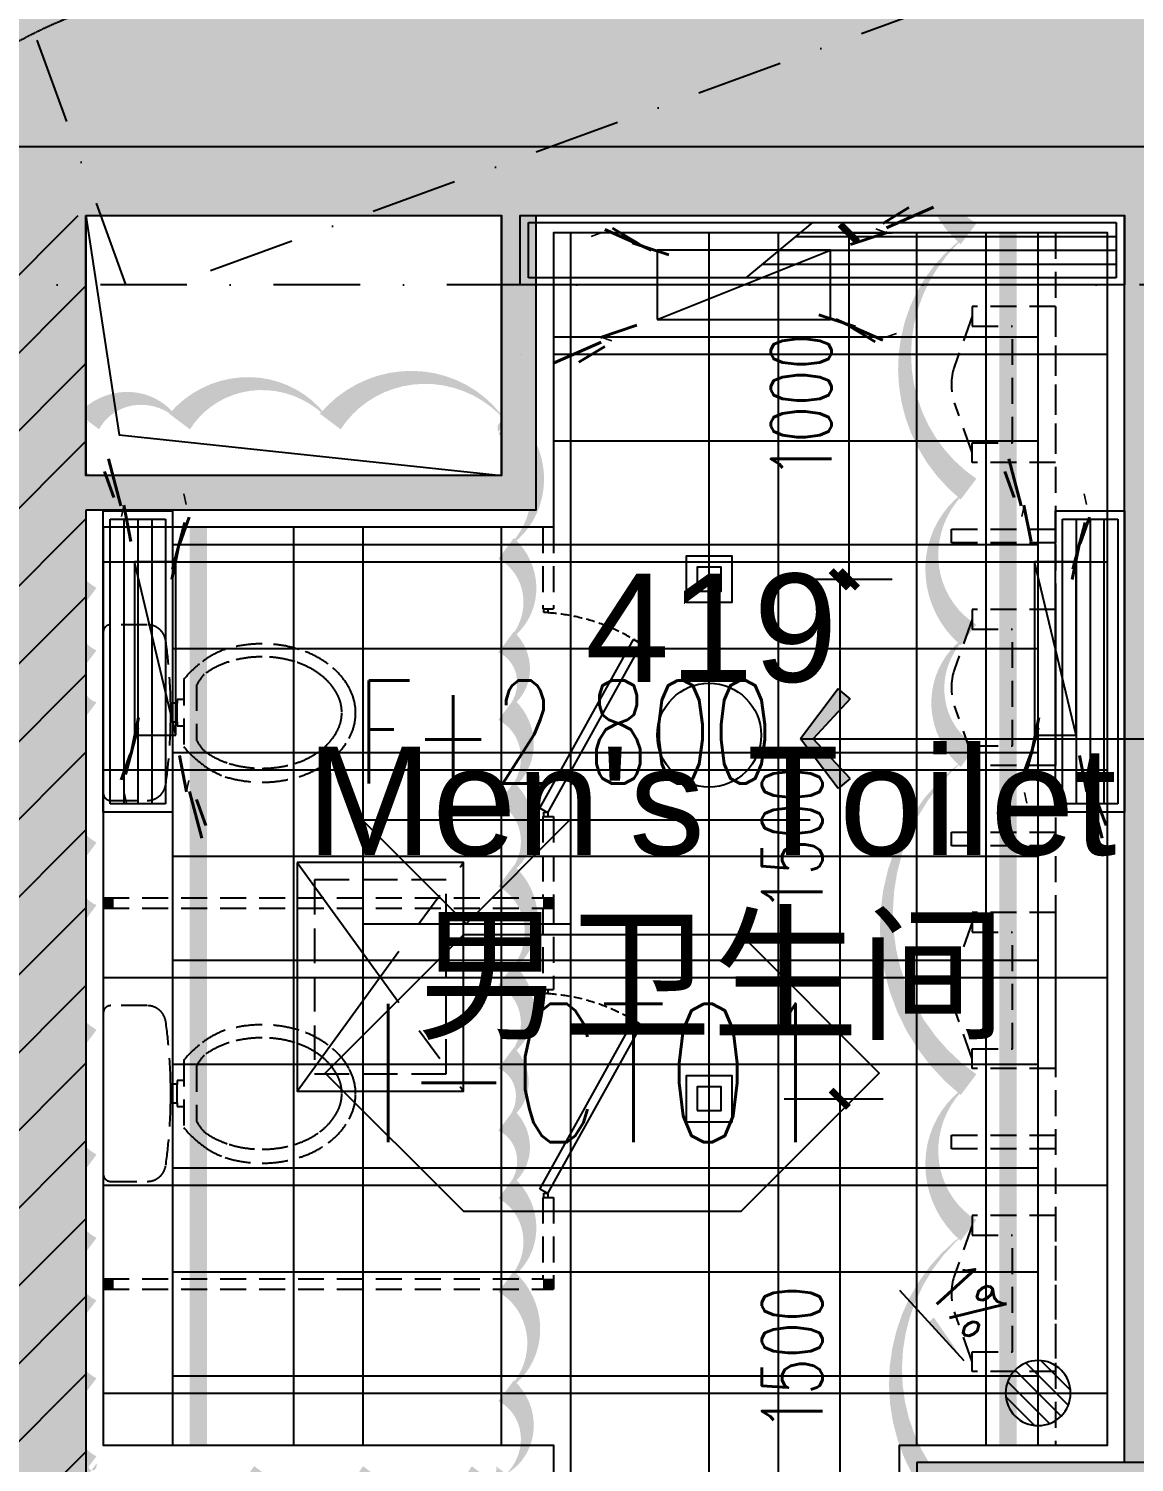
# Model space of a CAD drawing. Extents: x -354516 to 794396, y -401250 to -150594.
# Drawn here: x 24035 to 27228, y -333850 to -329710 of the extents above; entities that cross this region are included whole.
import ezdxf
from ezdxf.enums import TextEntityAlignment as Align

# ---------------------------------------------------------------- set-up
doc = ezdxf.new("R2010")
doc.units = 0
doc.header["$LTSCALE"] = 1000
doc.header["$MEASUREMENT"] = 0
for name, pattern in [('$0$HIDDEN', [0.375, 0.25, -0.125, 0, 0]), ('CENTER', [2, 1.25, -0.25, 0.25, -0.25]), ('DASH', [0.35, 0.25, -0.1]), ('DASHDOT2', [0.5, 0.25, -0.125, 0, -0.125]), ('DOTE', [2.42, 2, -0.2, 0.02, -0.2])]:
    doc.linetypes.add(name, pattern=pattern)
for name, color, linetype in [('0-吊顶', 6, 'Continuous'), ('0-吊顶材质', 251, 'Continuous'), ('0-吊顶边界', 36, 'Continuous'), ('0-地面分缝', 37, 'Continuous'), ('0-房间名称', 2, 'Continuous'), ('0-灯具', 20, 'Continuous'), ('0-灯具修改0109', 140, 'Continuous'), ('0-设备风口', 5, 'Continuous'), ('0-设备风口（修改）', 71, 'Continuous'), ('A-轴线1', 1, 'DOTE'), ('A标-索引', 3, 'Continuous'), ('DIM_ELEV', 3, 'Continuous'), ('M-DUCT-S-DIFF', 6, 'DASH'), ('M-DUCT-S-EQ', 6, 'Continuous'), ('P-成活面', 4, 'Continuous'), ('PUB_DIM', 3, 'Continuous'), ('PUB_TEXT', 7, 'Continuous'), ('S-PLT', 30, 'Continuous'), ('WALL', 2, 'Continuous'), ('Z-材料', 3, 'Continuous'), ('墙体', 7, 'Continuous'), ('家具1', 61, 'Continuous'), ('楼梯', 145, 'Continuous'), ('门图', 134, 'Continuous')]:
    doc.layers.add(name, color=color, linetype=linetype)
doc.layers.add('0-地面材质_material hatch', color=251, linetype='Continuous', transparency=0.3)
doc.layers.add('DIM_MODI-天花修改', color=3, linetype='Continuous', plot=False)
doc.styles.add('510p-04$0$Arial_2', font='arial.ttf', dxfattribs={"height": 6.392964})
doc.styles.add('_TCH_DIM', font='SIMPLEX', dxfattribs={"bigfont": 'GBCBIG'})
doc.styles.add('DIM', font='SimSun.ttf', dxfattribs={"width": 0.7})
doc.styles.add('DIM_FONT', font='SIMPLEX', dxfattribs={"width": 0.7, "bigfont": 'GBCBIG'})
doc.styles.add('HZ', font='tjromans.shx', dxfattribs={"width": 0.7, "bigfont": 'tjhztxt.shx'})
doc.styles.add('romans', font='romans', dxfattribs={"width": 0.7})
doc.dimstyles.new('_TCH_ARCH&&50', dxfattribs={"dimscale": 0.5, "dimtxt": 350, "dimasz": 100, "dimexe": 250, "dimexo": 300, "dimgap": 100, "dimtad": 1, "dimdec": 0, "dimzin": 0, "dimdsep": 46, "dimtxsty": 'DIM_FONT', "dimblk": 'ARCHTICK', "dimcen": 0.09, "dimclrd": 3, "dimclre": 3, "dimclrt": 7, "dimazin": 2, "dimtfac": 1, "dimtdec": 0, "dimtix": 1, "dimtmove": 2, "dimatfit": 3, "dimfxl": 0, "dimtolj": 1, "dimtzin": 0, "dimarcsym": 0})
doc.dimstyles.new('DIM', dxfattribs={"dimtxt": 2.5, "dimasz": 1, "dimexe": 1, "dimexo": 1, "dimgap": 1, "dimtad": 1, "dimdec": 0, "dimzin": 0, "dimdsep": 46, "dimtxsty": 'DIM', "dimblk": 'ARCHTICK', "dimcen": 0, "dimclrd": 5, "dimclre": 5, "dimclrt": 35, "dimadec": 0, "dimazin": 0, "dimtfac": 0.5, "dimtdec": 0, "dimtix": 1, "dimtmove": 2, "dimatfit": 2, "dimldrblk": 'A', "dimfxl": 0, "dimtolj": 1, "dimtzin": 0, "dimlwd": -1, "dimlwe": -1, "dimarcsym": 0})

# ---------------------------------------------------------------- blocks, each defined once
blk = doc.blocks.new('510I-01-LBBRestroom-plan-01$0$wtqyy')
at = {"layer": '0-灯具'}
for points in [[(-106.5, -26.5), (26.5, -26.5), (26.5, 106.5), (-106.5, 106.5)], [(-74.5, 5.5), (-5.5, 5.5), (-5.5, 74.5), (-74.5, 74.5)]]:
    blk.add_lwpolyline(points, close=True, dxfattribs=at)
blk = doc.blocks.new('M-EADF-4')
at = {"color": 251, "linetype": 'CENTER', "ltscale": 0.4}
for p, q in [((331.9, 241.3), (-328.1, -238.7)), ((-328.1, 241.3), (331.9, -238.7))]:
    blk.add_line(p, q, dxfattribs=at)
blk.add_lwpolyline([(331.9, 241.3), (-328.1, 241.3), (-328.1, -238.7), (331.9, -238.7)], close=True)
at = {"color": 95, "linetype": 'DASH', "ltscale": 0.4}
blk.add_lwpolyline([(281.9, 191.3), (-278.1, 191.3), (-278.1, -188.7), (281.9, -188.7)], close=True, dxfattribs=at)
blk = doc.blocks.new('TJ-FK3')
for p, q in [((0.5, 0.5), (-0.5, 0.5)), ((-0.5, 0.5), (-0.5, -0.5)), ((0.5, -0.5), (0.5, 0.5)), ((-0.5, -0.5), (0.5, -0.5))]:
    blk.add_line(p, q)
at = {"color": 95}
blk.add_line((-0.5, -0.5), (0.5, 0.5), dxfattribs=at)
at = {"color": 95, "style": 'romans', "width": 0.8}
for height, rotation, text_generation_flag, p in [(0.6544, 311.99126, 4, (-0.9466, 1.3791)), (0.6544, 48.00874, 6, (0.9466, 1.3791)), (0.4436, 320.49264, 4, (-0.7544, 0.9429)), (0.1338, 41.99126, 4, (-0.8763, 0.7825)), (0.4436, 123.48989, 6, (-0.9504, 0.7665)), (0.4436, 236.51011, 4, (0.9504, 0.7665)), (0.4436, 39.50736, 6, (0.7544, 0.9429)), (0.1338, 318.00874, 6, (0.8763, 0.7825)), (0.4436, 219.50736, 6, (-0.7544, -0.9429)), (0.4436, 56.51011, 4, (-0.9504, -0.7665)), (0.4436, 303.48989, 6, (0.9504, -0.7665)), (0.4436, 140.49264, 4, (0.7544, -0.9429)), (0.6544, 228.00874, 6, (-0.9466, -1.3791)), (0.1338, 138.00874, 6, (-0.8763, -0.7825)), (0.1338, 221.99126, 4, (0.8763, -0.7825)), (0.6544, 131.99126, 4, (0.9466, -1.3791))]:
    blk.add_text('-', height=height, rotation=rotation, dxfattribs=dict(at, text_generation_flag=text_generation_flag)).set_placement(p)
blk = doc.blocks.new('$TwtSys$00000125')
blk.add_circle((0, 0, 0), 0.667)
blk = doc.blocks.new('510p-04$0$material tag')
blk = doc.blocks.new('GRID')
at = {"layer": '墙体', "color": 250, "linetype": 'DASHDOT2', "lineweight": -3}
for p, q in [((60863.1, 69391.1), (66267, 54544)), ((94457.8, 64804.6), (66267, 54544)), ((107436.4, 54586.5), (-19063.6, 54586.5))]:
    blk.add_line(p, q, dxfattribs=at)
blk = doc.blocks.new('TL-01')
at = {"layer": 'Z-材料'}
blk.add_lwpolyline([(-8, 0), (-4, 4), (4, 4), (8, 0), (4, -4), (-4, -4)], close=True, dxfattribs=at)
at = {"layer": 'Z-材料', "color": 6, "style": 'HZ', "width": 0.7}
blk.add_attdef('A', text='', height=4.5, dxfattribs=at).set_placement((0, 0), align=Align.MIDDLE_CENTER)
blk = doc.blocks.new('_ArchTick')
at = {"color": 0, "linetype": 'ByBlock', "const_width": 0.4}
blk.add_lwpolyline([(-0.5, -0.5), (0.5, 0.5)], dxfattribs=at)
blk = doc.blocks.new('*D274')
at = {"layer": 'Defpoints', "color": 0}
for p in [(26239.2, -330300), (26066.5, -331300), (26403.3, -331300)]:
    blk.add_point(p, dxfattribs=at)
at = {"layer": 'PUB_DIM', "color": 3, "lineweight": -2}
for p, q in [((26389.2, -330300), (26528.3, -330300)), ((26403.3, -330300), (26403.3, -331300)), ((26216.5, -331300), (26528.3, -331300))]:
    blk.add_line(p, q, dxfattribs=at)
at = {"layer": 'PUB_DIM', "color": 3, "lineweight": -2, "xscale": 50, "yscale": 50, "zscale": 50}
for p, rotation in [((26403.3, -330300), 90), ((26403.3, -331300), 270)]:
    blk.add_blockref('_ArchTick', p, dxfattribs=dict(at, rotation=rotation))
at = {"layer": 'PUB_DIM', "color": 7, "insert": (26265.8, -330800), "char_height": 175, "attachment_point": 5, "rotation": 90, "style": 'DIM_FONT'}
blk.add_mtext('\\A1;1000', dxfattribs=at)
blk = doc.blocks.new('*D275')
at = {"layer": 'Defpoints', "color": 0}
for p in [(26066.5, -331300), (26066.5, -332800), (26377.2, -332800)]:
    blk.add_point(p, dxfattribs=at)
at = {"layer": 'PUB_DIM', "color": 3, "lineweight": -2}
for p, q in [((26216.5, -331300), (26502.2, -331300)), ((26377.2, -331300), (26377.2, -332800)), ((26216.5, -332800), (26502.2, -332800))]:
    blk.add_line(p, q, dxfattribs=at)
at = {"layer": 'PUB_DIM', "color": 3, "lineweight": -2, "xscale": 50, "yscale": 50, "zscale": 50}
for p, rotation in [((26377.2, -331300), 90), ((26377.2, -332800), 270)]:
    blk.add_blockref('_ArchTick', p, dxfattribs=dict(at, rotation=rotation))
at = {"layer": 'PUB_DIM', "color": 7, "insert": (26239.7, -332050), "char_height": 175, "attachment_point": 5, "rotation": 90, "style": 'DIM_FONT'}
blk.add_mtext('\\A1;1500', dxfattribs=at)
blk = doc.blocks.new('*D276')
at = {"layer": 'Defpoints', "color": 0}
for p in [(26066.5, -332800), (26066.5, -334300), (26377.2, -334300)]:
    blk.add_point(p, dxfattribs=at)
at = {"layer": 'PUB_DIM', "color": 3, "lineweight": -2}
for p, q in [((26216.5, -332800), (26502.2, -332800)), ((26377.2, -332800), (26377.2, -334300)), ((26216.5, -334300), (26502.2, -334300))]:
    blk.add_line(p, q, dxfattribs=at)
at = {"layer": 'PUB_DIM', "color": 3, "lineweight": -2, "xscale": 50, "yscale": 50, "zscale": 50}
for p, rotation in [((26377.2, -332800), 90), ((26377.2, -334300), 270)]:
    blk.add_blockref('_ArchTick', p, dxfattribs=dict(at, rotation=rotation))
at = {"layer": 'PUB_DIM', "color": 7, "insert": (26239.7, -333550), "char_height": 175, "attachment_point": 5, "rotation": 90, "style": 'DIM_FONT'}
blk.add_mtext('\\A1;1500', dxfattribs=at)
blk = doc.blocks.new('$TwtSys$00000141')
for p, q in [((-94.2, 7.7), (-10.1, 91.8)), ((-94.2, 7.7), (-10.1, 91.8)), ((-87.2, -35.1), (35.1, 87.2)), ((-87.2, -35.1), (35.1, 87.2)), ((-66.5, -66.5), (66.5, 66.5)), ((-66.5, -66.5), (66.5, 66.5)), ((-32.4, -87.1), (87.6, 32.9)), ((-32.4, -87.1), (87.6, 32.9)), ((11.4, -92.3), (92.3, -11.4)), ((11.4, -92.3), (92.3, -11.4))]:
    blk.add_line(p, q)
blk.add_circle((0, 0), 94)
blk.add_circle((0, 0), 94)
blk = doc.blocks.new('A')
at = {"color": 134}
for p, q in [((-1.435, 1.148), (-1.09, 1.437)), ((-1.09, 1.437), (0, 0)), ((-1.435, 1.148), (-0.369, 0)), ((-0.369, 0), (-2.127, 0)), ((-1.435, -1.148), (-0.369, 0)), ((-1.09, -1.437), (0, 0)), ((-1.435, -1.148), (-1.09, -1.437))]:
    blk.add_line(p, q, dxfattribs=at)
for points in [[(-1.435, 1.148), (-1.09, 1.437), (-0.369, 0), (0, 0)], [(-1.435, -1.148), (-1.09, -1.437), (-0.369, 0), (0, 0)]]:
    blk.add_solid(points, dxfattribs=at)

msp = doc.modelspace()

# ---------------------------------------------------------------- hatches: boundary and pattern name
at = {"layer": '0-吊顶材质'}
h = msp.add_hatch(dxfattribs=at)
h.set_pattern_fill('ANSI31', color=256, scale=100)
h.set_pattern_definition([(45, (0, -378450), (-112.2532, 112.2532), [])])
h.paths.add_polyline_path([(20700, -330250), (24200, -330250), (24200, -336450), (20700, -336450)])
at = {"layer": '0-吊顶边界'}
h = msp.add_hatch(dxfattribs=at)
h.set_pattern_fill('_USER', color=250, scale=300, pattern_type=0)
h.set_pattern_definition([(0, (25600, -336600), (0, 300), [])])
h.paths.add_polyline_path([(24250, -336600), (26950, -336600), (26950, -334100), (26550, -334100), (26550, -333800), (26950, -333800), (26950, -330300), (25550, -330300), (25550, -331150), (24450, -331150), (24450, -333800), (25550, -333800), (25550, -334100), (24250, -334100), (24250, -335000), (25450, -335000), (25450, -335200), (24250, -335200)])
h = msp.add_hatch(dxfattribs=at)
h.set_pattern_fill('_USER', color=250, scale=600, angle=90, pattern_type=0)
h.set_pattern_definition([(90, (25600, -336600), (-600, 4e-14), [])])
h.paths.add_polyline_path([(24250, -336600), (26950, -336600), (26950, -334100), (26550, -334100), (26550, -333800), (26950, -333800), (26950, -330300), (25550, -330300), (25550, -331150), (24450, -331150), (24450, -333800), (25450, -333800), (25450, -334100), (24250, -334100), (24250, -335000), (25450, -335000), (25450, -335200), (24250, -335200)])
at = {"layer": '0-地面分缝'}
msp.add_hatch(color=256, dxfattribs=at).paths.add_polyline_path([(26735.1, -333556.3), (26634.2, -333445.4), (26648.9, -333431.9)])
at = {"layer": '0-地面材质_material hatch'}
h = msp.add_hatch(dxfattribs=at)
h.set_pattern_fill('AR-CONC', color=256, scale=75)
h.set_pattern_definition([(50, (-498310856.17, -3090192758), (537.94513695, -47.06410124), [56.25, -618.75]), (355, (-498310856.17, -3090192758), (-104.06350021, 564.144100275), [45, -495]), (100.45144446, (-498310811.34, -3090192761.9), (433.881635045, 517.07999323), [47.805144, -525.856584]), (46.1842, (-498310856.17, -3090192608), (800.430998, -124.1394606), [84.375, -928.125]), (96.63563549, (-498310789.5, -3090192618.35), (700.99645926, 730.58895058), [71.7077565, -788.78532]), (351.18416399, (-498310856.2, -3090192608), (700.9964588, 730.5889502), [67.5, -742.50000075]), (21, (-498310781.17, -3090192645.5), (447.68028909, -301.964168), [56.25, -618.75]), (326, (-498310781.17, -3090192645.5), (182.48649894, 543.86253379), [45, -495]), (71.45144474, (-498310743.86, -3090192670.66), (630.16678255, 241.898364605), [47.8051425, -525.856584]), (37.5, (-498310856.17, -3090192758), (9.119891488, 249.670390373), [0, -489, 0, -502.5, 0, -496.875]), (7.5, (-498310856.17, -3090192758), (197.302153082, 295.808783912), [0, -286.5, 0, -477.75, 0, -189.375]), (327.5, (-498311023.42, -3090192758), (400.366827129, -16.916153801), [0, -187.5, 0, -585, 0, -776.25]), (317.5, (-498311098.4, -3090192758), (437.389627007, 75.07873675), [0, -243.75, 0, -388.5, 0, -551.25])])
h.paths.add_polyline_path([(33161.1, -327557.9), (33742.6, -324650.1), (19719.9, -324649.5), (16502, -329440.3), (16502, -330050), (16758.9, -330050), (16758.9, -330250), (18258.9, -330250), (18258.9, -330050), (20700, -330050), (20700, -329850), (21300, -329850), (21300, -330049.8), (24000, -330050), (27600, -330049.6), (32066.7, -330085.5), (32160.9, -329499.4), (32262.8, -329519.8), (32665.8, -327458.8)])
at = {"layer": 'WALL'}
h = msp.add_hatch(color=250, dxfattribs=at)
h.dxf.hatch_style = 1
h.paths.add_polyline_path([(24000, -336650), (21300, -336650), (21300, -336850), (24000, -336850), (24300, -336850), (24300, -336650), (24200, -336650), (24200, -331100), (25500, -331100), (25500, -330250), (27200, -330250), (27200, -333850), (27400, -333850), (27400, -333650), (27400, -330250), (30269.2, -330250, -0.171573), (30269.2, -330050), (27200, -330050), (25354.2, -330050), (24000, -330050), (21300, -330050), (21300, -330250), (24000, -330250), (24000, -331000)])
h.paths.add_polyline_path([(24200, -331000), (24200, -330250), (25400, -330250), (25400, -331000)], flags=16)
h = msp.add_hatch(color=250, dxfattribs=at)
h.dxf.hatch_style = 1
h.paths.add_polyline_path([(26050, -336650), (26050, -336750), (25600, -336750), (25600, -336650), (25300, -336650), (25300, -336850), (27200, -336850), (27200, -337050.7), (27400, -337050.7), (27400, -336650), (27400, -336450), (27400, -333850), (26600, -333850), (26600, -334050), (27200, -334050), (27200, -336450), (27200, -336650)])

# ---------------------------------------------------------------- linework, layer by layer
at = {"layer": '0-吊顶', "linetype": 'DASH', "ltscale": 0.01}
msp.add_lwpolyline([(24715.9, -329567.9), (27055.3, -329567.9, -0.414214), (28555.3, -331067.9), (28555.3, -335775.3, -0.414214), (27055.3, -337275.3), (24715.9, -337275.3, -0.414214), (23215.9, -335775.3), (23215.9, -331067.9, -0.414214)], format="xyb", close=True, dxfattribs=at)
at = {"layer": '0-吊顶边界'}
for p, q in [((26950, -333800), (26950, -330300)), ((24450, -331150), (24450, -333800))]:
    msp.add_line(p, q, dxfattribs=at)
at = {"layer": '0-地面分缝'}
for points in [[(26000, -336600), (26000, -330300)], [(26600, -333800), (26600, -330300)], [(25454.1, -330650), (25454.2, -330650)], [(25550, -330650), (27150, -330650)], [(24800.1, -331100), (24800.1, -331100)], [(24800, -333800), (24800.1, -331150)], [(25400, -333800), (25400, -331150)], [(24250, -331250), (27150, -331250)], [(24250, -331850), (27150, -331850)], [(24250, -332450), (27150, -332450)], [(24250, -333050), (27150, -333050)], [(26550.1, -333353), (26735.1, -333556.3)], [(24250, -333650), (27150, -333650)]]:
    msp.add_lwpolyline(points, dxfattribs=at)
at = {"layer": '0-灯具', "linetype": '$0$HIDDEN', "ltscale": 0.005, "const_width": 50}
for points in [[(26863.3, -330300), (26863.4, -333800)], [(24525, -331150), (24525, -333800)]]:
    msp.add_lwpolyline(points, dxfattribs=at)
at = {"layer": '0-灯具修改0109'}
msp.add_lwpolyline([(27400, -334142, 0, 75, 0.5), (27400, -333580.5, 0, 75, 0.5), (27400, -332913.7, 0, 75, 0.5), (27400, -332352.2, 0, 75, 0.5), (27400, -331790.7, 0, 75, 0.5), (27400, -331334.5, 0, 75, 0.5), (27400, -330702.8, 0, 75, 0.5), (27400, -329860.5, 0, 75, 0.5), (27400, -329846.5, 0, 75, 0.5), (27125.8, -329846.5, 0, 75, 0.5), (26890.8, -329846.5, 0, 75, 0.5), (26749, -329846.5, 0, 75, 0.5), (26749, -330302.7, 0, 75, 0.5), (26749, -331039.7, 0, 75, 0.5), (26749, -331460.8, 0, 75, 0.5), (26749, -331811.8, 0, 75, 0.5), (26749, -332759.3, 0, 75, 0.5), (26749, -333180.4, 0, 75, 0.5), (26749, -334022.7, 0, 75, 0.5)], format="xyseb", dxfattribs=at)
msp.add_lwpolyline([(24208, -330844.5, 0, 75, 0.5), (24208, -331039.7, 0, 75, 0.5), (24208, -331355, 0, 75, 0.5), (24208, -331535.2, 0, 75, 0.5), (24208, -331685.3, 0, 75, 0.5), (24208, -332090.7, 0, 75, 0.5), (24208, -332270.9, 0, 75, 0.5), (24208, -332631.3, 0, 75, 0.5), (24208, -332991.6, 0, 75, 0.5), (24208, -333231.8, 0, 75, 0.5), (24208, -333412, 0, 75, 0.5), (24208, -333637.2, 0, 75, 0.5), (24208, -333862.5, 0, 75, 0.5), (24208, -333883.5, 0, 75, 0.5), (24715.8, -333883.5, 0, 75, 0.5), (25030.1, -333883.5, 0, 75, 0.5), (25344.4, -333883.5, 0, 75, 0.5), (25413.5, -333883.5, 0, 75, 0.5), (25413.5, -333643.3, 0, 75, 0.5), (25413.5, -333327.9, 0, 75, 0.5), (25413.5, -333057.7, 0, 75, 0.5), (25413.5, -332862.5, 0, 75, 0.5), (25413.5, -332682.3, 0, 75, 0.5), (25413.5, -332442.1, 0, 75, 0.5), (25413.5, -332156.8, 0, 75, 0.5), (25413.5, -331916.5, 0, 75, 0.5), (25413.5, -331676.3, 0, 75, 0.5), (25413.5, -331481.1, 0, 75, 0.5), (25413.5, -331210.9, 0, 75, 0.5), (25413.5, -330850.5, 0, 75, 0.5), (25413.5, -330844.5, 0, 75, 0.5), (24905.8, -330844.5, 0, 75, 0.5), (24470.6, -330844.5, 0, 75, 0.5)], format="xyseb", close=True, dxfattribs=at)
at = {"layer": '0-设备风口'}
for p, q in [((25454.1, -330250), (27199.9, -330250)), ((25454.1, -330450), (25454.1, -330250)), ((25478.1, -330270), (27175.9, -330270)), ((25478.1, -330430), (25478.1, -330270)), ((26107.2, -330430), (26299.2, -330270)), ((27175.9, -330270), (27175.9, -330430)), ((27199.9, -330250), (27199.9, -330450)), ((26251.2, -330310), (27175.9, -330310)), ((26203.2, -330350), (27175.9, -330350)), ((26155.2, -330390), (27175.9, -330390)), ((27175.9, -330430), (25478.1, -330430)), ((27199.9, -330450), (25454.1, -330450)), ((24249.9, -331972.7), (24249.9, -331102.7)), ((24249.9, -331102.7), (24449.9, -331102.7)), ((24449.9, -331102.7), (24449.9, -331972.7)), ((27000, -331972.7), (27000, -331102.7)), ((27000, -331102.7), (27200, -331102.7)), ((27200, -331102.7), (27200, -331972.7)), ((24269.9, -331948.7), (24269.9, -331126.7)), ((24269.9, -331126.7), (24429.9, -331126.7)), ((24309.9, -331126.7), (24309.9, -331948.7)), ((24349.9, -331126.7), (24349.9, -331948.7)), ((24389.9, -331126.7), (24389.9, -331948.7)), ((24429.9, -331126.7), (24429.9, -331948.7)), ((27020, -331948.7), (27020, -331126.7)), ((27020, -331126.7), (27180, -331126.7)), ((27060, -331126.7), (27060, -331948.7)), ((27100, -331126.7), (27100, -331948.7)), ((27140, -331126.7), (27140, -331948.7)), ((27180, -331126.7), (27180, -331948.7)), ((24449.9, -331972.7), (24249.9, -331972.7)), ((24429.9, -331948.7), (24269.9, -331948.7)), ((27200, -331972.7), (27000, -331972.7)), ((27180, -331948.7), (27020, -331948.7))]:
    msp.add_line(p, q, dxfattribs=at)
at = {"layer": '0-设备风口', "linetype": 'ByBlock'}
for points in [[(27199.9, -330450), (25454.1, -330450), (25454.1, -330250), (27199.9, -330250)], [(24249.9, -331972.7), (24249.9, -331102.7), (24449.9, -331102.7), (24449.9, -331972.7)], [(27000, -331972.7), (27000, -331102.7), (27200, -331102.7), (27200, -331972.7)]]:
    msp.add_lwpolyline(points, close=True, dxfattribs=at)
at = {"layer": '0-设备风口（修改）'}
msp.add_lwpolyline([(23920, -330050, 0, 75, 0.5), (24445, -330050, 0, 75, 0.5), (24895, -330050, 0, 75, 0.5), (25220, -330050, 0, 75, 0.5), (25520, -330050, 0, 75, 0.5), (25920, -330050, 0, 75, 0.5), (26395, -330050, 0, 75, 0.5), (26795, -330050, 0, 75, 0.5), (27195, -330050, 0, 75, 0.5), (27520, -330050, 0, 75, 0.5), (27970, -330050, 0, 75, 0.5), (28570, -330050, 0, 75, 0.5), (28945, -330050, 0, 75, 0.5), (29470, -330050, 0, 75, 0.5), (29920, -330050, 0, 75, 0.5), (30245, -330050, 0, 75, 0.5), (30845, -330050, 0, 75, 0.5), (31520, -330050, 0, 75, 0.5), (31920, -330050, 0, 75, 0.5), (32445, -330050, 0, 75, 0.5)], format="xyseb", dxfattribs=at)
at = {"layer": 'DIM_ELEV'}
for p, q in [((25297.7, -332294.8), (24997.7, -331994.8)), ((24997.7, -331994.8), (26291.3, -331994.8)), ((25297.7, -332294.8), (25597.7, -331994.8)), ((25002.3, -332294.8), (25597.7, -332294.8))]:
    msp.add_line(p, q, dxfattribs=at)
at = {"layer": 'DIM_MODI-天花修改'}
msp.add_lwpolyline([(27485.4, -329679.8, 0, 75, 0.5), (27160.4, -329679.8, 0, 75, 0.5), (26485.4, -329679.8, 0, 75, 0.5), (25885.4, -329679.8, 0, 75, 0.5), (25435.4, -329679.8, 0, 75, 0.5), (25060.4, -329679.8, 0, 75, 0.5), (24810.4, -329679.8, 0, 75, 0.5), (24410.4, -329679.8, 0, 75, 0.5), (24025.6, -329679.8, 0, 75, 0.5), (24025.6, -330004.8, 0, 75, 0.5), (24025.6, -330529.8, 0, 75, 0.5), (24025.6, -330829.8, 0, 75, 0.5), (24025.6, -331079.8, 0, 75, 0.5), (24025.6, -331754.8, 0, 75, 0.5), (24025.6, -332054.8, 0, 75, 0.5), (24025.6, -332654.8, 0, 75, 0.5), (24025.6, -333254.8, 0, 75, 0.5), (24025.6, -333654.8, 0, 75, 0.5), (24025.6, -333954.8, 0, 75, 0.5)], format="xyseb", dxfattribs=at)
at = {"layer": 'P-成活面', "color": 4}
msp.add_lwpolyline([(25300, -336650), (25300, -336600), (27150, -336600), (27150, -334100), (26550, -334100), (26550, -333800), (27150, -333800), (27150, -330300), (25550, -330300), (25550, -331150), (24250, -331150), (24250, -333800), (25550, -333800), (25550, -334100), (24250, -334100), (24250, -335000), (25250, -335000), (25250, -334850), (25450, -334850), (25450, -335200), (24250, -335200), (24250, -336600), (24300, -336600), (24300, -336650)], dxfattribs=at)
at = {"layer": 'WALL', "color": 0}
for p, q in [((24000, -330050), (25354.2, -330050)), ((25354.2, -330050), (27200, -330050)), ((27200, -330050), (30269.2, -330050)), ((24200, -330250), (25400, -330250)), ((24200, -330250), (24200, -331000)), ((25400, -331000), (25400, -330250)), ((25500, -331100), (25500, -330250)), ((25500, -330250), (27200, -330250)), ((27200, -333850), (27200, -330250)), ((25400, -331000), (24200, -331000)), ((25500, -331100), (24200, -331100)), ((24200, -331100), (24200, -336650)), ((26600, -333850), (27400, -333850)), ((26600, -333850), (26600, -334050)), ((27050, -333850), (27050, -333850)), ((27200, -333850), (27400, -333850))]:
    msp.add_line(p, q, dxfattribs=at)
msp.add_lwpolyline([(24200, -330250), (25400, -330250), (25400, -331000), (24200, -331000)], close=True, dxfattribs=at)
at = {"layer": '家具1', "color": 137, "linetype": '$0$HIDDEN', "ltscale": 0.3}
for p, q in [((26999.9, -330300), (26999.9, -333800)), ((26759.9, -330512.5), (26759.9, -330568.7)), ((26999.9, -330512.5), (26759.9, -330512.5)), ((26999.9, -330512.5), (26999.9, -330962.5)), ((26759.9, -330540.6), (26708.6, -330684.4)), ((26759.9, -330568.7), (26875.6, -330568.7)), ((26875.6, -330906.2), (26875.6, -330568.7)), ((26759.9, -330934.4), (26708.6, -330790.6)), ((26759.9, -330962.5), (26759.9, -330906.2)), ((26759.9, -330906.2), (26875.6, -330906.2)), ((26999.9, -330962.5), (26759.9, -330962.5)), ((25520, -331150), (25520, -331385)), ((25550, -331150), (25550, -331385)), ((26699.9, -331195), (26699.9, -331155)), ((26699.9, -331195), (26699.9, -331155)), ((26699.9, -331155), (26999.9, -331155)), ((26999.9, -331155), (26999.9, -331195)), ((26999.9, -331195), (26699.9, -331195)), ((25520, -331385), (25550, -331385)), ((26759.9, -331387.5), (26759.9, -331443.7)), ((26999.9, -331387.5), (26759.9, -331387.5)), ((26999.9, -331387.5), (26999.9, -331837.5)), ((24377.1, -331431.2), (24271.6, -331431.2)), ((26759.9, -331415.6), (26708.6, -331559.4)), ((24250, -331452.8), (24250, -331917.2)), ((26759.9, -331443.7), (26875.6, -331443.7)), ((26875.6, -331781.2), (26875.6, -331443.7)), ((24482.7, -331589.8), (24482.7, -331782.7)), ((24519.8, -331604.9), (24519.8, -331765.2)), ((24463.7, -331647.2), (24463.7, -331658)), ((24482.7, -331647.2), (24463.7, -331647.2)), ((24463.7, -331658), (24444.7, -331658)), ((24463.7, -331712), (24463.7, -331658)), ((26759.9, -331809.4), (26708.6, -331665.6)), ((24444.7, -331712), (24463.7, -331712)), ((24463.7, -331712), (24463.7, -331722.8)), ((24463.7, -331722.8), (24482.7, -331722.8)), ((26759.9, -331837.5), (26759.9, -331781.2)), ((26759.9, -331781.2), (26875.6, -331781.2)), ((26999.9, -331837.5), (26759.9, -331837.5)), ((24271.6, -331938.8), (24377.1, -331938.8)), ((25520, -331985), (25520, -332220)), ((25520, -331985), (25550, -331985)), ((25550, -331985), (25550, -332250)), ((26699.9, -332070), (26699.9, -332030)), ((26699.9, -332070), (26699.9, -332030)), ((26699.9, -332030), (26999.9, -332030)), ((26999.9, -332030), (26999.9, -332070)), ((26999.9, -332070), (26699.9, -332070)), ((24250, -332220), (25550, -332220)), ((24250, -332220), (25520, -332220)), ((25550, -332220), (25550, -332485)), ((24250, -332250), (25520, -332250)), ((24250, -332250), (25550, -332250)), ((25520, -332250), (25520, -332485)), ((26759.9, -332262.5), (26759.9, -332318.7)), ((26999.9, -332262.5), (26759.9, -332262.5)), ((26999.9, -332262.5), (26999.9, -332712.5)), ((26759.9, -332290.6), (26708.6, -332434.4)), ((26759.9, -332318.7), (26875.6, -332318.7)), ((26875.6, -332656.2), (26875.6, -332318.7)), ((25520, -332485), (25550, -332485)), ((24250, -332552.8), (24250, -333017.2)), ((24377.1, -332531.2), (24271.6, -332531.2)), ((26759.9, -332684.4), (26708.6, -332540.6)), ((26759.9, -332712.5), (26759.9, -332656.2)), ((26759.9, -332656.2), (26875.6, -332656.2)), ((24482.7, -332689.8), (24482.7, -332882.7)), ((24519.8, -332704.9), (24519.8, -332865.2)), ((26999.9, -332712.5), (26759.9, -332712.5)), ((24463.7, -332758), (24444.7, -332758)), ((24463.7, -332747.2), (24463.7, -332758)), ((24482.7, -332747.2), (24463.7, -332747.2)), ((24463.7, -332812), (24463.7, -332758)), ((24444.7, -332812), (24463.7, -332812)), ((24463.7, -332812), (24463.7, -332822.8)), ((24463.7, -332822.8), (24482.7, -332822.8)), ((26699.9, -332945), (26699.9, -332905)), ((26699.9, -332945), (26699.9, -332905)), ((26699.9, -332905), (26999.9, -332905)), ((26999.9, -332905), (26999.9, -332945)), ((26999.9, -332945), (26699.9, -332945)), ((24271.6, -333038.8), (24377.1, -333038.8)), ((25520, -333085), (25520, -333320)), ((25520, -333085), (25550, -333085)), ((25550, -333085), (25550, -333350)), ((26759.9, -333137.5), (26759.9, -333193.7)), ((26999.9, -333137.5), (26759.9, -333137.5)), ((26999.9, -333137.5), (26999.9, -333587.5)), ((26759.9, -333165.6), (26708.6, -333309.4)), ((26759.9, -333193.7), (26875.6, -333193.7)), ((26875.6, -333531.2), (26875.6, -333193.7)), ((24250, -333320), (25520, -333320)), ((24250, -333350), (25550, -333350)), ((26759.9, -333559.4), (26708.6, -333415.6)), ((26759.9, -333587.5), (26759.9, -333531.2)), ((26759.9, -333531.2), (26875.6, -333531.2)), ((26999.9, -333587.5), (26759.9, -333587.5))]:
    msp.add_line(p, q, dxfattribs=at)
for points in [[(25534.1, -331385.2), (25534.1, -331395.9), (25522.6, -331395.9), (25522.6, -331385.2)], [(25522.6, -331985), (25522.6, -331973), (25534.1, -331973), (25534.1, -331985)], [(25534.1, -332485.2), (25534.1, -332495.9), (25522.6, -332495.9), (25522.6, -332485.2)], [(25522.6, -333085), (25522.6, -333073), (25534.1, -333073), (25534.1, -333085)]]:
    msp.add_lwpolyline(points, dxfattribs=at)
for points in [[(24979, -331686.3, 0.128381), (24959.9, -331613.1, 0.106268), (24899.8, -331545, 0.085065), (24815.4, -331502.4, 0.074422), (24708.7, -331486.4, 0.074422), (24602, -331502.4, 0.093985), (24527.7, -331545, 0.073872), (24482.7, -331589.8, 0.130921)], [(24519.8, -331604.9, -0.073654), (24541.3, -331574.7, -0.085065), (24613.7, -331538.2, -0.074422), (24708.7, -331524, -0.074422), (24803.7, -331538.2, -0.085065), (24876, -331574.7, -0.106268), (24924.9, -331630.2, -0.128381), (24938.9, -331683.8, -0.131396)], [(24482.7, -331782.7, 0.073872), (24527.7, -331827.6, 0.093985), (24602, -331870.1, 0.074422), (24708.7, -331886.1, 0.074422), (24815.4, -331870.1, 0.085065), (24899.8, -331827.6, 0.106268), (24959.9, -331759.4, 0.128381), (24979, -331686.3, 0.130921)], [(24519.8, -331765.2, 0.073654), (24541.3, -331795.3, 0.085065), (24613.7, -331831.8, 0.074422), (24708.7, -331846, 0.074422), (24803.7, -331831.8, 0.085065), (24876, -331795.3, 0.106268), (24924.9, -331739.8, 0.128381), (24938.9, -331686.3, 0.131396)], [(24979, -332786.3, 0.128381), (24959.9, -332713.1, 0.106268), (24899.8, -332645, 0.085065), (24815.4, -332602.4, 0.074422), (24708.7, -332586.4, 0.074422), (24602, -332602.4, 0.093985), (24527.7, -332645, 0.073872), (24482.7, -332689.8, 0.130921)], [(24519.8, -332704.9, -0.073654), (24541.3, -332674.7, -0.085065), (24613.7, -332638.2, -0.074422), (24708.7, -332624, -0.074422), (24803.7, -332638.2, -0.085065), (24876, -332674.7, -0.106268), (24924.9, -332730.2, -0.128381), (24938.9, -332783.8, -0.131396)], [(24482.7, -332882.7, 0.073872), (24527.7, -332927.6, 0.093985), (24602, -332970.1, 0.074422), (24708.7, -332986.1, 0.074422), (24815.4, -332970.1, 0.085065), (24899.8, -332927.6, 0.106268), (24959.9, -332859.4, 0.128381), (24979, -332786.3, 0.130921)], [(24519.8, -332865.2, 0.073654), (24541.3, -332895.3, 0.085065), (24613.7, -332931.8, 0.074422), (24708.7, -332946, 0.074422), (24803.7, -332931.8, 0.085065), (24876, -332895.3, 0.106268), (24924.9, -332839.8, 0.128381), (24938.9, -332786.3, 0.131396)]]:
    msp.add_lwpolyline(points, format="xyb", dxfattribs=at)
for centre, radius, start, end in [((24271.6, -331452.8), 21.6, 90, 180), ((24377.1, -331485.2), 54, 7.9319, 90), ((22943.1, -331685), 1501.9, 1.0301, 7.9319), ((22943.1, -331685), 1501.9, 358.9699, 1.0301), ((22943.1, -331685), 1501.9, 352.0681, 358.9699), ((24377.1, -331884.8), 54, 270, 352.0681), ((24271.6, -331917.2), 21.6, 180, 270), ((24271.6, -332552.8), 21.6, 90, 180), ((24377.1, -332585.2), 54, 7.9319, 90), ((22943.1, -332785), 1501.9, 1.0301, 7.9319), ((22943.1, -332785), 1501.9, 358.9699, 1.0301), ((22943.1, -332785), 1501.9, 352.0681, 358.9699), ((24377.1, -332984.8), 54, 270, 352.0681), ((24271.6, -333017.2), 21.6, 180, 270)]:
    msp.add_arc(centre, radius, start, end, dxfattribs=at)
for centre in [(26774.7, -330737.5), (26774.7, -331612.5), (26774.7, -332487.5), (26774.7, -333362.5)]:
    msp.add_ellipse(centre, major_axis=(0, -112.5), ratio=0.666667, start_param=4.220783, end_param=5.203995, dxfattribs=at)
for points in [[(24280, -332220), (24280, -332250), (24250, -332220), (24250, -332250)], [(24280, -332220), (24280, -332250), (24250, -332220), (24250, -332250)], [(25550, -332220), (25550, -332250), (25520, -332220), (25520, -332250)], [(25550, -332220), (25550, -332250), (25520, -332220), (25520, -332250)], [(24280, -333320), (24280, -333350), (24250, -333320), (24250, -333350)], [(25550, -333320), (25550, -333350), (25520, -333320), (25520, -333350)]]:
    msp.add_trace(points, dxfattribs=at)
at = {"layer": '楼梯'}
msp.add_lwpolyline([(24200, -330250), (24295.5, -330882.5), (25400, -331000)], dxfattribs=at)
at = {"layer": '门图', "color": 145}
for p, q in [((25511.4, -331961), (25781.4, -331474.1)), ((25804.1, -331487.2), (25781.4, -331474.1)), ((25534.1, -331974.1), (25804.1, -331487.2)), ((25534.1, -331974.1), (25511.4, -331961)), ((25511.4, -333061), (25781.4, -332574.1)), ((25534.1, -333074.1), (25804.1, -332587.2)), ((25804.1, -332587.2), (25781.4, -332574.1)), ((25534.1, -333074.1), (25511.4, -333061))]:
    msp.add_line(p, q, dxfattribs=at)
at = {"layer": '门图', "color": 250, "linetype": '$0$HIDDEN', "ltscale": 0.1}
for centre in [(25497.3, -331955.5), (25497.3, -333055.5)]:
    msp.add_arc(centre, 559.9, 56.769, 86.2281, dxfattribs=at)

# ---------------------------------------------------------------- block references
at = {"layer": '0-地面分缝', "xscale": -1, "rotation": 359.9999885628516}
msp.add_blockref('$TwtSys$00000141', (26950, -333650), dxfattribs=at)
at = {"layer": '0-房间名称'}
ref = msp.add_blockref('510p-04$0$material tag', (-154373.2, -407272.2), dxfattribs=dict(at, xscale=3.125, yscale=3.125, zscale=3.125))
ref.add_attrib('ROOM_TAG', '419', dxfattribs={"layer": '0', "height": 312.5, "style": '510p-04$0$Arial_2'}).set_placement((26006.5, -331440), align=Align.MIDDLE_CENTER)
ref.add_attrib('NAME_ENG', "Men's Toilet", dxfattribs={"layer": '0', "height": 312.5, "style": '510p-04$0$Arial_2'}).set_placement((26006.5, -331940), align=Align.MIDDLE_CENTER)
ref.add_attrib('NAME_CN', '男卫生间', dxfattribs={"layer": '0', "height": 312.5, "style": '510p-04$0$Arial_2'}).set_placement((26006.5, -332440), align=Align.MIDDLE_CENTER)
at = {"layer": '0-灯具'}
for p in [(26040, -331340), (26040, -332840)]:
    msp.add_blockref('510I-01-LBBRestroom-plan-01$0$wtqyy', p, dxfattribs=at)
at = {"layer": 'A-轴线1'}
msp.add_blockref('GRID', (-41936.4, -385036.5), dxfattribs=at)
at = {"layer": 'M-DUCT-S-DIFF', "xscale": 500, "yscale": 200}
msp.add_blockref('TJ-FK3', (26100, -330450), dxfattribs=at)
at = {"layer": 'M-DUCT-S-DIFF', "xscale": 500, "yscale": 120, "rotation": 90}
for p in [(24400, -331500), (27000, -331500)]:
    msp.add_blockref('TJ-FK3', p, dxfattribs=at)
at = {"layer": 'M-DUCT-S-EQ', "rotation": 90}
msp.add_blockref('M-EADF-4', (25051.3, -332450), dxfattribs=at)
at = {"layer": 'S-PLT', "xscale": 225, "yscale": 225, "zscale": 225}
msp.add_blockref('$TwtSys$00000125', (26000, -331750), dxfattribs=at)
at = {"layer": 'Z-材料'}
ref = msp.add_blockref('TL-01', (25691, -332725.8), dxfattribs=dict(at, xscale=100, yscale=100, zscale=100))
ref.add_attrib('A', 'I-CT01', dxfattribs={"color": 6, "height": 400, "style": 'HZ', "width": 0.7}).set_placement((25691, -332725.8), align=Align.MIDDLE_CENTER)

# ---------------------------------------------------------------- texts
at = {"layer": '0-地面分缝', "style": '_TCH_DIM', "width": 0.705882}
msp.add_text('1%', height=148.75, rotation=312.2936, dxfattribs=at).set_placement((26624.2, -333356.4))
at = {"layer": 'PUB_TEXT', "style": '_TCH_DIM', "width": 0.705882}
msp.add_text('F+2.800', height=297.5, dxfattribs=at).set_placement((24981.3, -331889.8))

# ---------------------------------------------------------------- dimensions: what is measured, and where the dimension line sits
at = {"layer": 'PUB_DIM', "color": 250}
for base, p1, p2, picture, middle in [((26403.3, -331300), (26239.2, -330300), (26066.5, -331300), '*D274', (26265.8, -330800)), ((26377.2, -332800), (26066.5, -331300), (26066.5, -332800), '*D275', (26239.7, -332050)), ((26377.2, -334300), (26066.5, -332800), (26066.5, -334300), '*D276', (26239.7, -333550))]:
    dim = msp.add_linear_dim(base=base, p1=p1, p2=p2, angle=90, dimstyle='_TCH_ARCH&&50', dxfattribs=at)
    dim.commit()
    dim.dimension.update_dxf_attribs({"geometry": picture, "text_midpoint": middle})

# ---------------------------------------------------------------- leaders
at = {"layer": 'A标-索引', "color": 3}
msp.add_leader([(26263.5, -331760.5), (34991.6, -331760.5)], dimstyle='DIM', override={"dimasz": 100, "dimgap": 1, "dimtad": 0, "dimclrd": 256}, dxfattribs=at)

doc.saveas('drawing.dxf')
